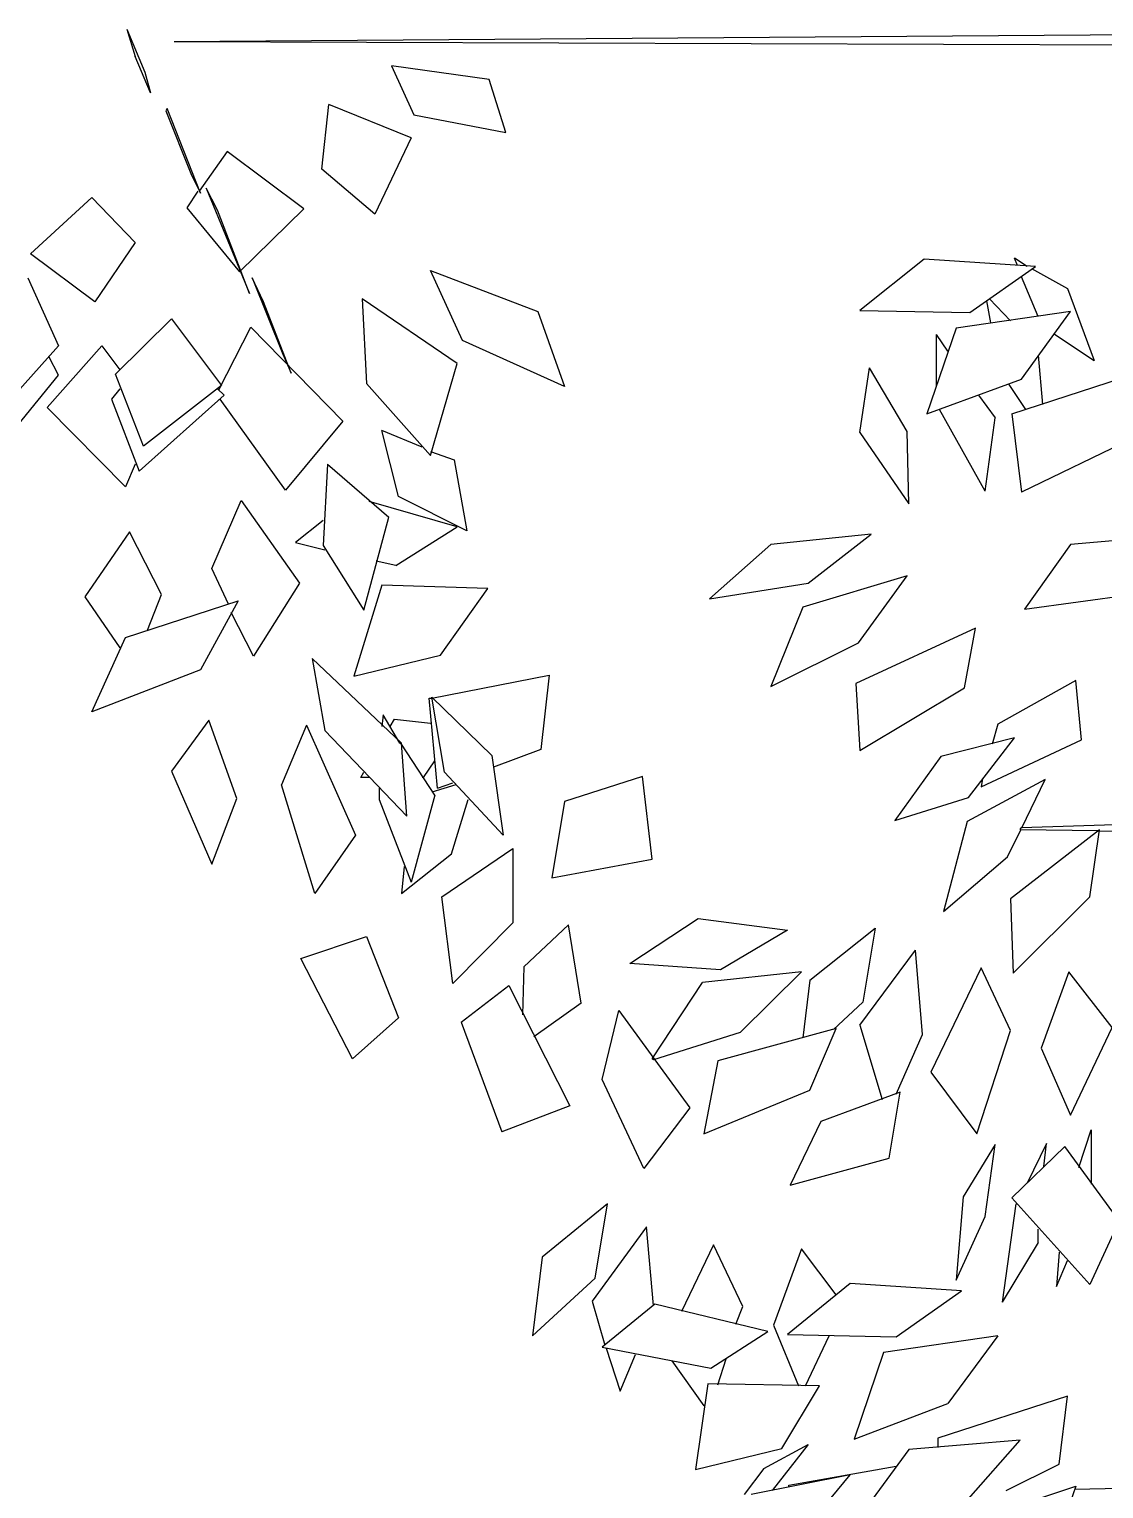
# Model space of a CAD drawing. Header units: millimetres. Extents: x 563079 to 571925, y 2063830 to 2067381.
# Drawn here: x 570920.55 to 570924.218, y 2066943.923 to 2066948.906 of the extents above; entities that cross this region are included whole.
import ezdxf

# ---------------------------------------------------------------- set-up
doc = ezdxf.new("R2010")
doc.units = ezdxf.units.MM
doc.header["$MEASUREMENT"] = 0
doc.layers.add('SO', color=48, linetype='Continuous')

# ---------------------------------------------------------------- blocks, each defined once
blk = doc.blocks.new('fsdfasdfsdf')
at = {"color": 99, "linetype": 'ByBlock'}
for p, q in [((592344.14, 2069304.72), (592351.88, 2069286.44)), ((592344.14, 2069304.72), (592347.71, 2069293.13)), ((593114.8, 2069304.72), (592364.36, 2069299.37)), ((592850.78, 2069297.59), (592364.36, 2069299.37)), ((592354.25, 2069277.52), (592347.71, 2069293.13)), ((592498.75, 2069283.31), (592457.13, 2069289.11)), ((592457.13, 2069289.11), (592466.64, 2069268.15)), ((592351.88, 2069286.44), (592354.25, 2069277.52)), ((592505.89, 2069260.57), (592498.75, 2069283.31)), ((592361.39, 2069270.83), (592360.79, 2069269.93)), ((592360.79, 2069269.93), (592371.5, 2069243.18)), ((592375.66, 2069234.7), (592361.39, 2069270.83)), ((592427.39, 2069244.96), (592430.37, 2069272.61)), ((592465.45, 2069258.34), (592430.37, 2069272.61)), ((592466.64, 2069268.15), (592505.89, 2069260.57)), ((592465.45, 2069258.34), (592449.99, 2069225.78)), ((592386.96, 2069252.54), (592375.07, 2069235.59)), ((592419.66, 2069228.01), (592386.96, 2069252.54)), ((592449.99, 2069225.78), (592427.39, 2069244.96)), ((592371.5, 2069243.18), (592375.66, 2069234.7)), ((592303.11, 2069208.84), (592329.28, 2069232.92)), ((592329.28, 2069232.92), (592347.71, 2069213.74)), ((592374.47, 2069235.59), (592369.71, 2069228.46)), ((592382.8, 2069227.57), (592378.04, 2069236.93)), ((592378.04, 2069236.93), (592396.47, 2069191.89)), ((592369.71, 2069228.46), (592392.31, 2069201.25)), ((592396.47, 2069191.89), (592382.8, 2069227.57)), ((592392.31, 2069201.25), (592419.66, 2069228.01)), ((592347.71, 2069213.74), (592330.47, 2069188.32)), ((592330.47, 2069188.32), (592303.11, 2069208.84)), ((592728.28, 2069203.48), (592722.93, 2069207.05)), ((592724.12, 2069203.93), (592722.93, 2069207.05)), ((592392.31, 2069201.25), (592392.31, 2069201.25)), ((592487.45, 2069171.82), (592473.78, 2069201.7)), ((592473.78, 2069201.7), (592519.56, 2069184.31)), ((592684.28, 2069206.61), (592656.93, 2069184.75)), ((592731.85, 2069203.48), (592684.28, 2069206.61)), ((592703.9, 2069183.86), (592731.85, 2069203.48)), ((592730.07, 2069202.59), (592745.53, 2069194.12)), ((592301.93, 2069198.58), (592315.01, 2069169.59)), ((592397.66, 2069198.58), (592410.74, 2069166.02)), ((592402.42, 2069188.32), (592397.66, 2069198.58)), ((592733.04, 2069182.08), (592725.9, 2069199.02)), ((592414.31, 2069157.99), (592402.42, 2069188.32)), ((592485.07, 2069162.01), (592444.64, 2069189.66)), ((592444.64, 2069189.66), (592446.42, 2069153.53)), ((592712.82, 2069179.4), (592711.04, 2069188.77)), ((592721.15, 2069180.29), (592712.23, 2069189.66)), ((592745.53, 2069194.12), (592756.82, 2069163.35)), ((592519.56, 2069184.31), (592530.86, 2069152.2)), ((592656.93, 2069184.75), (592703.9, 2069183.86)), ((592746.72, 2069184.31), (592697.96, 2069177.17)), ((592725.9, 2069155.32), (592746.72, 2069184.31)), ((592339.39, 2069157.55), (592363.17, 2069181.18)), ((592363.17, 2069181.18), (592384.58, 2069152.64)), ((592383.39, 2069150.86), (592397.07, 2069177.62)), ((592397.07, 2069177.62), (592436.31, 2069137.48)), ((592697.96, 2069177.17), (592685.47, 2069140.6)), ((592315.01, 2069169.59), (592284.68, 2069135.69)), ((592310.25, 2069143.28), (592333.44, 2069169.59)), ((592333.44, 2069169.59), (592341.17, 2069159.33)), ((592530.86, 2069152.2), (592487.45, 2069171.82)), ((592689.63, 2069152.64), (592689.63, 2069174.49)), ((592694.39, 2069167.36), (592689.63, 2069174.49)), ((592739.58, 2069174.94), (592756.82, 2069163.35)), ((592315.01, 2069157.1), (592310.85, 2069165.13)), ((592410.74, 2069166.02), (592414.31, 2069157.99)), ((592733.04, 2069165.58), (592734.82, 2069144.61)), ((592282.3, 2069116.96), (592315.01, 2069157.1)), ((592351.28, 2069126.78), (592339.39, 2069157.55)), ((592473.78, 2069122.76), (592485.07, 2069162.01)), ((592656.93, 2069132.57), (592661.09, 2069160.22)), ((592677.14, 2069133.02), (592661.09, 2069160.22)), ((592721.74, 2069140.6), (592776.45, 2069158.44)), ((592341.17, 2069151.3), (592337.6, 2069146.84)), ((592384.58, 2069152.64), (592351.28, 2069126.78)), ((592385.77, 2069148.63), (592382.8, 2069151.3)), ((592446.42, 2069153.53), (592473.78, 2069122.76)), ((592685.47, 2069140.6), (592725.9, 2069155.32)), ((592727.69, 2069142.38), (592720.55, 2069153.09)), ((592337.6, 2069146.84), (592349.5, 2069116.07)), ((592349.5, 2069116.07), (592385.77, 2069148.63)), ((592411.93, 2069108.04), (592383.99, 2069146.84)), ((592707.47, 2069148.63), (592714.61, 2069138.82)), ((592310.25, 2069143.28), (592343.55, 2069109.38)), ((592710.44, 2069107.6), (592690.82, 2069142.38)), ((592710.44, 2069107.6), (592714.61, 2069138.82)), ((592721.74, 2069140.6), (592725.9, 2069107.15)), ((592436.31, 2069137.48), (592411.93, 2069108.04)), ((592470.21, 2069126.33), (592452.96, 2069133.46)), ((592460.1, 2069105.37), (592452.96, 2069133.46)), ((592656.93, 2069132.57), (592677.74, 2069102.25)), ((592677.74, 2069102.25), (592677.14, 2069133.02)), ((592772.88, 2069129.9), (592725.9, 2069107.15)), ((592473.78, 2069124.55), (592483.89, 2069120.98)), ((592483.89, 2069120.98), (592489.24, 2069090.65)), ((592347.71, 2069119.19), (592343.55, 2069109.38)), ((592429.77, 2069119.19), (592427.99, 2069084.41)), ((592429.77, 2069119.19), (592455.94, 2069096.45)), ((592380.42, 2069074.6), (592392.91, 2069103.58)), ((592392.91, 2069103.58), (592417.88, 2069068.35)), ((592485.07, 2069092.43), (592447.61, 2069103.14)), ((592489.24, 2069090.65), (592460.1, 2069105.37)), ((592427.99, 2069095.11), (592416.1, 2069085.75)), ((592445.23, 2069056.76), (592455.94, 2069096.45)), ((592345.33, 2069090.2), (592326.31, 2069062.55)), ((592359.01, 2069063.45), (592345.33, 2069090.2)), ((592458.91, 2069075.93), (592485.07, 2069092.43)), ((592661.68, 2069089.31), (592618.87, 2069084.85)), ((592634.92, 2069068.35), (592661.68, 2069089.31)), ((592794.29, 2069088.87), (592746.72, 2069084.85)), ((592416.1, 2069085.75), (592428.58, 2069082.62)), ((592427.99, 2069084.41), (592445.23, 2069056.76)), ((592618.87, 2069084.85), (592592.7, 2069061.66)), ((592746.72, 2069084.85), (592727.09, 2069057.2)), ((592458.91, 2069075.93), (592450.59, 2069077.72)), ((592387.55, 2069059.43), (592380.42, 2069074.6)), ((592677.14, 2069071.47), (592632.55, 2069058.09)), ((592656.33, 2069042.93), (592677.14, 2069071.47)), ((592417.88, 2069068.35), (592398.26, 2069037.13)), ((592452.96, 2069067.46), (592441.07, 2069028.66)), ((592498.16, 2069066.12), (592452.96, 2069067.46)), ((592477.94, 2069037.58), (592498.16, 2069066.12)), ((592592.7, 2069061.66), (592634.92, 2069068.35)), ((592326.31, 2069062.55), (592341.17, 2069040.7)), ((592343.55, 2069045.16), (592391.72, 2069060.77)), ((592353.06, 2069048.28), (592359.01, 2069063.45)), ((592391.72, 2069060.77), (592375.66, 2069031.34)), ((592632.55, 2069058.09), (592618.87, 2069024.2)), ((592727.09, 2069057.2), (592772.88, 2069063.45)), ((592398.26, 2069037.13), (592388.74, 2069055.86)), ((592329.28, 2069013.5), (592343.55, 2069045.16)), ((592706.28, 2069049.17), (592655.14, 2069025.54)), ((592701.52, 2069023.75), (592706.28, 2069049.17)), ((592618.87, 2069024.2), (592656.33, 2069042.93)), ((592461.29, 2069000.12), (592423.23, 2069036.24)), ((592423.23, 2069036.24), (592428.58, 2069005.47)), ((592441.07, 2069028.66), (592477.94, 2069037.58)), ((592375.66, 2069031.34), (592329.28, 2069013.5)), ((592474.37, 2069019.29), (592524.32, 2069029.11)), ((592524.32, 2069029.11), (592520.75, 2068997.44)), ((592749.09, 2069026.88), (592715.79, 2069008.14)), ((592751.47, 2069001.45), (592749.09, 2069026.88)), ((592655.14, 2069025.54), (592656.93, 2068997)), ((592656.93, 2068997), (592701.52, 2069023.75)), ((592476.75, 2068980.94), (592473.18, 2069019.29)), ((592473.18, 2069019.29), (592474.37, 2069019.29)), ((592474.37, 2069019.74), (592499.94, 2068994.77)), ((592479.72, 2068987.63), (592474.37, 2069019.74)), ((592379.23, 2069009.93), (592363.17, 2068988.08)), ((592391.12, 2068976.48), (592379.23, 2069009.93)), ((592420.85, 2069007.7), (592410.15, 2068982.28)), ((592420.85, 2069007.7), (592441.67, 2068960.87)), ((592453.56, 2069012.16), (592452.96, 2069007.25)), ((592460.69, 2069000.12), (592453.56, 2069012.16)), ((592456.53, 2069007.25), (592458.32, 2069010.37)), ((592458.32, 2069010.37), (592473.78, 2069008.59)), ((592715.79, 2069008.14), (592713.42, 2068999.67)), ((592428.58, 2069005.47), (592463.67, 2068968.9)), ((592722.93, 2069002.35), (592691.41, 2068994.32)), ((592703.31, 2068976.93), (592722.93, 2069002.35)), ((592708.66, 2068981.39), (592751.47, 2069001.45)), ((592461.29, 2068999.67), (592460.69, 2069000.12)), ((592463.67, 2068968.9), (592461.29, 2069000.12)), ((592475.56, 2068977.82), (592461.29, 2068999.67)), ((592520.75, 2068997.44), (592500.54, 2068989.86)), ((592470.8, 2068985.4), (592475.56, 2068992.54)), ((592499.94, 2068994.77), (592504.7, 2068960.87)), ((592691.41, 2068994.32), (592671.79, 2068967.11)), ((592363.17, 2068988.08), (592380.42, 2068948.38)), ((592444.04, 2068985.4), (592445.23, 2068987.63)), ((592447.61, 2068985.4), (592444.04, 2068985.4)), ((592470.8, 2068985.4), (592470.21, 2068985.4)), ((592476.75, 2068980.94), (592483.29, 2068983.17)), ((592504.7, 2068960.87), (592479.72, 2068987.63)), ((592564.16, 2068985.85), (592530.86, 2068975.14)), ((592568.32, 2068950.61), (592564.16, 2068985.85)), ((592736.01, 2068984.51), (592702.71, 2068966.67)), ((592709.25, 2068984.95), (592708.66, 2068981.39)), ((592726.03, 2068964), (592736.01, 2068984.51)), ((592380.42, 2068948.38), (592391.12, 2068976.48)), ((592424.42, 2068935.9), (592410.15, 2068982.28)), ((592451.77, 2068980.94), (592451.77, 2068976.03)), ((592475.56, 2068977.82), (592465.45, 2068940.8)), ((592484.48, 2068982.28), (592474.37, 2068979.16)), ((592671.79, 2068967.11), (592703.31, 2068976.93)), ((592451.77, 2068976.03), (592465.45, 2068940.8)), ((592482.7, 2068952.84), (592489.83, 2068976.03)), ((592530.86, 2068975.14), (592525.51, 2068942.59)), ((592702.71, 2068966.67), (592692.6, 2068928.31)), ((592725.9, 2068963.99), (592725.31, 2068963.55)), ((592859.05, 2068968.02), (592725.9, 2068963.99)), ((592441.67, 2068960.87), (592424.42, 2068935.9)), ((592719.96, 2068951.51), (592725.6, 2068963.1)), ((592759.2, 2068963.1), (592721.15, 2068933.67)), ((592725.31, 2068963.55), (592725.31, 2068963.1)), ((592758.61, 2068962.65), (592725.31, 2068963.1)), ((592755.04, 2068934.56), (592759.2, 2068963.1)), ((592758.61, 2068962.65), (592858.46, 2068961.31)), ((592461.29, 2068935.9), (592482.7, 2068952.84)), ((592478.53, 2068934.56), (592508.86, 2068955.07)), ((592508.86, 2068955.07), (592508.86, 2068923.41)), ((592692.6, 2068928.31), (592719.96, 2068951.51)), ((592462.48, 2068947.49), (592461.29, 2068935.9)), ((592525.51, 2068942.59), (592568.32, 2068950.61)), ((592483.29, 2068897.54), (592478.53, 2068934.56)), ((592721.15, 2068933.67), (592722.34, 2068902)), ((592722.34, 2068902), (592755.04, 2068934.56)), ((592483.29, 2068897.54), (592508.86, 2068923.41)), ((592532.65, 2068922.52), (592513.62, 2068904.68)), ((592538, 2068889.07), (592532.65, 2068922.52)), ((592558.81, 2068906.02), (592587.95, 2068925.19)), ((592587.95, 2068925.19), (592626, 2068920.29)), ((592626, 2068920.29), (592597.46, 2068903.34)), ((592635.52, 2068898.88), (592663.47, 2068921.18)), ((592663.47, 2068921.18), (592658.11, 2068889.51)), ((592418.47, 2068908.25), (592446.42, 2068917.61)), ((592446.42, 2068917.61), (592460.1, 2068882.82)), ((592440.48, 2068865.43), (592418.47, 2068908.25)), ((592656.93, 2068879.7), (592680.71, 2068911.81)), ((592683.68, 2068875.69), (592680.71, 2068911.81)), ((592513.62, 2068904.68), (592513.02, 2068884.16)), ((592597.46, 2068903.34), (592558.81, 2068906.02)), ((592631.95, 2068902.45), (592589.73, 2068897.99)), ((592605.79, 2068876.58), (592631.95, 2068902.45)), ((592708.66, 2068904.23), (592687.25, 2068859.63)), ((592721.15, 2068877.47), (592708.66, 2068904.23)), ((592746.12, 2068902.45), (592734.23, 2068869.89)), ((592764.55, 2068878.81), (592746.12, 2068902.45)), ((592486.86, 2068881.04), (592507.08, 2068896.65)), ((592507.08, 2068896.65), (592533.24, 2068845.36)), ((592568.32, 2068865.43), (592589.73, 2068897.99)), ((592635.52, 2068898.88), (592632.55, 2068874.35)), ((592658.11, 2068889.51), (592645.63, 2068877.92)), ((592538, 2068889.07), (592517.78, 2068874.8)), ((592546.92, 2068856.51), (592554.05, 2068885.95)), ((592554.05, 2068885.95), (592584.38, 2068844.47)), ((592460.1, 2068882.82), (592440.48, 2068865.43)), ((592486.86, 2068881.04), (592504.1, 2068834.21)), ((592646.82, 2068878.36), (592596.27, 2068864.54)), ((592635.52, 2068852.05), (592646.82, 2068878.36)), ((592656.93, 2068879.7), (592666.44, 2068848.04)), ((592706.87, 2068833.32), (592721.15, 2068877.47)), ((592746.72, 2068841.35), (592764.55, 2068878.81)), ((592605.79, 2068876.58), (592568.92, 2068864.99)), ((592672.39, 2068850.27), (592683.68, 2068875.69)), ((592568.92, 2068864.99), (592568.32, 2068865.43)), ((592596.27, 2068864.54), (592590.33, 2068833.32)), ((592734.23, 2068869.89), (592746.72, 2068841.35)), ((592687.25, 2068859.63), (592706.87, 2068833.32)), ((592564.76, 2068818.6), (592546.92, 2068856.51)), ((592590.33, 2068833.32), (592635.52, 2068852.05)), ((592674.17, 2068851.16), (592640.28, 2068838.67)), ((592669.41, 2068823.06), (592674.17, 2068851.16)), ((592533.24, 2068845.36), (592504.1, 2068834.21)), ((592584.38, 2068844.47), (592564.76, 2068818.6)), ((592640.28, 2068838.67), (592627.19, 2068811.47)), ((592750.28, 2068819.05), (592755.64, 2068835.1)), ((592755.64, 2068835.1), (592755.64, 2068811.91)), ((592714.61, 2068828.86), (592700.93, 2068806.56)), ((592710.44, 2068798.09), (592714.61, 2068828.86)), ((592744.34, 2068827.97), (592721.74, 2068806.12)), ((592736.61, 2068829.31), (592728.28, 2068812.36)), ((592735.42, 2068819.5), (592736.61, 2068829.31)), ((592767.53, 2068796.3), (592744.34, 2068827.97)), ((592627.19, 2068811.47), (592669.41, 2068823.06)), ((592549.3, 2068803.44), (592521.35, 2068780.69)), ((592543.94, 2068771.78), (592549.3, 2068803.44)), ((592700.93, 2068806.56), (592697.96, 2068770.88)), ((592723.52, 2068803.44), (592717.58, 2068761.52)), ((592721.74, 2068806.12), (592755.04, 2068769.1)), ((592697.96, 2068770.88), (592710.44, 2068798.09)), ((592767.53, 2068796.3), (592755.04, 2068769.1)), ((592565.95, 2068793.63), (592542.75, 2068761.96)), ((592568.92, 2068760.18), (592565.95, 2068793.63)), ((592733.04, 2068786.94), (592733.04, 2068792.74)), ((592594.49, 2068786.05), (592580.81, 2068757.5)), ((592606.98, 2068759.73), (592594.49, 2068786.05)), ((592631.95, 2068784.26), (592620.06, 2068751.71)), ((592646.82, 2068764.64), (592631.95, 2068784.26)), ((592733.04, 2068786.94), (592717.58, 2068761.52)), ((592521.35, 2068780.69), (592517.18, 2068747.25)), ((592741.96, 2068782.92), (592740.77, 2068768.21)), ((592740.77, 2068768.21), (592745.53, 2068779.36)), ((592517.18, 2068747.25), (592543.94, 2068771.78)), ((592652.76, 2068769.55), (592626, 2068747.69)), ((592700.33, 2068766.42), (592652.76, 2068769.55)), ((592672.39, 2068746.8), (592700.33, 2068766.42)), ((592542.75, 2068761.96), (592548.11, 2068743.23)), ((592569.51, 2068760.63), (592546.92, 2068742.34)), ((592617.68, 2068749.03), (592569.51, 2068760.63)), ((592604, 2068752.15), (592606.98, 2068759.73)), ((592593.3, 2068733.42), (592617.68, 2068749.03)), ((592620.06, 2068751.71), (592630.76, 2068725.84)), ((592626, 2068747.69), (592672.39, 2068746.8)), ((592633.73, 2068725.84), (592643.84, 2068747.25)), ((592715.79, 2068747.25), (592667.03, 2068740.11)), ((592715.79, 2068747.25), (592694.39, 2068718.26)), ((592546.92, 2068742.34), (592593.3, 2068733.42)), ((592548.7, 2068741.89), (592554.65, 2068723.61)), ((592667.03, 2068740.11), (592654.55, 2068703.09)), ((592554.65, 2068723.61), (592561.19, 2068739.22)), ((592576.65, 2068736.54), (592590.33, 2068717.37)), ((592596.27, 2068726.29), (592599.84, 2068737.43)), ((592592.11, 2068726.73), (592586.76, 2068690.16)), ((592639.68, 2068725.84), (592592.11, 2068726.73)), ((592623.63, 2068699.08), (592639.68, 2068725.84)), ((592745.53, 2068721.38), (592690.23, 2068703.54)), ((592741.96, 2068692.39), (592745.53, 2068721.38)), ((592654.55, 2068703.09), (592694.39, 2068718.26)), ((592725.31, 2068702.65), (592677.74, 2068698.63)), ((592690.23, 2068703.54), (592690.23, 2068699.53)), ((592703.31, 2068677.67), (592725.31, 2068702.65)), ((592586.76, 2068690.16), (592623.63, 2068699.08)), ((592615.9, 2068690.61), (592634.92, 2068700.86)), ((592634.92, 2068700.86), (592619.46, 2068681.24)), ((592677.74, 2068698.63), (592657.52, 2068670.98)), ((592615.9, 2068690.61), (592607.57, 2068679.46)), ((592626.6, 2068683.47), (592672.39, 2068691.5)), ((592719.36, 2068681.24), (592741.96, 2068692.39)), ((592652.76, 2068687.93), (592610.54, 2068679.46)), ((592631.36, 2068662.06), (592652.76, 2068687.93)), ((592626.6, 2068682.58), (592626.6, 2068683.47)), ((592703.31, 2068667.86), (592749.09, 2068683.03)), ((592749.09, 2068683.03), (592737.2, 2068648.69)), ((592748.5, 2068681.69), (592787.15, 2068682.58))]:
    blk.add_line(p, q, dxfattribs=at)

msp = doc.modelspace()

# ---------------------------------------------------------------- block references
at = {"layer": 'SO', "color": 5, "xscale": 0.007999999914318323, "yscale": 0.007999999914318323, "zscale": 0.007999999914318323}
msp.add_blockref('fsdfasdfsdf', (566182.13012, 2050394.4683), dxfattribs=at)

doc.saveas('drawing.dxf')
